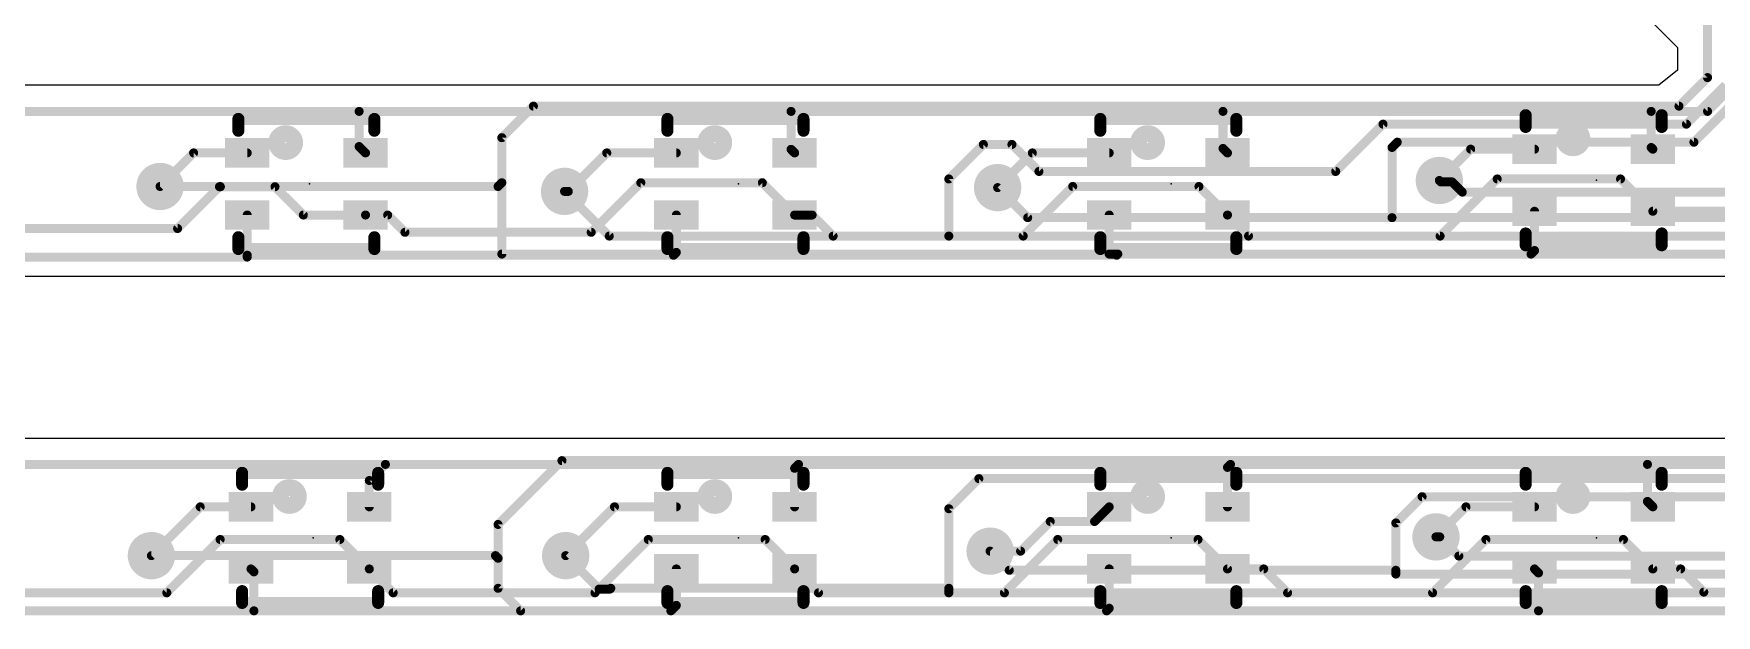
# Model space of a CAD drawing. Extents: x -74 to 74, y -25 to 38.
# Drawn here: x 27.9 to 56.35, y 8.24 to 18.08 of the extents above; entities that cross this region are included whole.
import ezdxf

# ---------------------------------------------------------------- set-up
doc = ezdxf.new("R2010")
doc.units = 0
for name, color, linetype in [('1', 12, 'CONTINUOUS'), ('16', 132, 'CONTINUOUS'), ('18', 110, 'CONTINUOUS'), ('20', 3, 'CONTINUOUS'), ('21', 40, 'CONTINUOUS'), ('23', 40, 'CONTINUOUS')]:
    doc.layers.add(name, color=color, linetype=linetype)

# ---------------------------------------------------------------- blocks, each defined once
blk = doc.blocks.new('RECT')
blk.add_solid([(-0.5, -0.5), (0.5, -0.5), (-0.5, 0.5), (0.5, 0.5)])
blk = doc.blocks.new('ROUNDV')
at = {"const_width": 0.5}
blk.add_lwpolyline([(0, -0.25, 1), (0, 0.25, 1), (0, -0.25)], format="xyb", dxfattribs=at)

msp = doc.modelspace()

# ---------------------------------------------------------------- linework, layer by layer
at = {"layer": '1', "const_width": 0.1524}
for points in [[(56.1975, 16.764), (56.6617, 17.2282)], [(26.255, 16.764), (33.401, 16.764)], [(33.401, 16.764), (40.7035, 16.764)], [(33.401, 16.17), (33.401, 16.764)], [(40.7035, 16.764), (48.006, 16.764)], [(40.7035, 16.122), (40.7035, 16.764)], [(48.006, 16.764), (55.245, 16.764)], [(48.006, 16.1375), (48.006, 16.764)], [(55.245, 16.764), (56.1975, 16.764)], [(55.245, 16.153), (55.245, 16.764)], [(33.5095, 16.0615), (33.401, 16.17)], [(55.273, 16.125), (55.245, 16.153)], [(30.0355, 15.494), (30.603, 16.0615)], [(30.603, 16.0615), (31.5095, 16.0615)], [(37.5879, 16.0615), (36.9379, 15.4115)], [(37.5879, 16.0615), (38.764, 16.0615)], [(40.764, 16.0615), (40.7035, 16.122)], [(44.196, 15.475), (44.7826, 16.0615)], [(44.7826, 16.0615), (46.082, 16.0615)], [(48.082, 16.0615), (48.006, 16.1375)], [(51.6636, 15.5956), (52.193, 16.125)], [(52.193, 16.125), (53.273, 16.125)], [(51.6763, 14.6558), (52.6415, 15.621)], [(52.6415, 15.621), (54.727, 15.621)], [(54.727, 15.621), (55.273, 15.075)], [(30.3325, 14.7828), (31.0398, 15.4901)], [(31.0398, 15.4901), (31.0476, 15.4901)], [(31.0476, 15.4901), (31.0515, 15.494)], [(31.0515, 15.494), (31.0554, 15.4901)], [(31.0554, 15.4901), (31.9792, 15.4901)], [(31.9792, 15.4901), (32.4578, 15.0115)], [(36.8744, 15.4115), (36.9379, 15.4115)], [(37.3253, 14.7193), (38.1635, 15.5575)], [(38.1635, 15.5575), (40.218, 15.5575)], [(40.218, 15.5575), (40.764, 15.0115)], [(44.6278, 14.6558), (45.466, 15.494)], [(45.466, 15.494), (47.5995, 15.494)], [(47.5995, 15.494), (48.082, 15.0115)], [(31.5095, 14.332), (31.5095, 15.0115)], [(32.4578, 15.0115), (33.5095, 15.0115)], [(33.5095, 15.0115), (33.8835, 15.0115)], [(33.8835, 15.0115), (34.1757, 14.7193)], [(38.764, 15.0115), (38.764, 14.38)], [(40.764, 15.0115), (41.059, 15.0115)], [(41.059, 15.0115), (41.4147, 14.6558)], [(46.082, 15.0115), (46.082, 14.351)], [(48.082, 15.0115), (48.4377, 14.6558)], [(53.273, 15.075), (53.273, 14.411)], [(55.273, 15.075), (56.4956, 15.075)], [(27.5082, 14.7828), (30.3325, 14.7828)], [(34.1757, 14.7193), (37.3253, 14.7193)], [(41.4147, 14.6558), (44.6278, 14.6558)], [(48.4377, 14.6558), (51.6763, 14.6558)], [(24.255, 14.301), (31.5095, 14.301)], [(38.716, 14.332), (31.5095, 14.332)], [(31.5095, 14.301), (31.5095, 14.332)], [(38.764, 14.38), (38.716, 14.332)], [(46.209, 14.332), (38.716, 14.332)], [(46.082, 14.351), (46.228, 14.351)], [(46.228, 14.351), (46.209, 14.332)], [(46.228, 14.351), (53.213, 14.351)], [(53.273, 14.411), (53.213, 14.351)], [(53.213, 14.351), (56.5973, 14.351)], [(26.2255, 10.795), (33.8455, 10.795)], [(33.573, 10.5225), (33.8455, 10.795)], [(33.8455, 10.795), (40.8305, 10.795)], [(40.764, 10.7285), (40.8305, 10.795)], [(40.8305, 10.795), (48.133, 10.795)], [(48.082, 10.744), (48.133, 10.795)], [(48.082, 10.077), (48.082, 10.744)], [(48.133, 10.795), (55.1815, 10.795)], [(55.1815, 10.795), (58.928, 10.795)], [(55.1815, 10.1685), (55.1815, 10.795)], [(33.573, 10.077), (33.573, 10.5225)], [(40.764, 10.077), (40.764, 10.7285)], [(55.273, 10.077), (55.1815, 10.1685)], [(30.7145, 10.077), (29.8894, 9.252)], [(31.573, 10.077), (30.7145, 10.077)], [(36.8935, 9.252), (37.7186, 10.077)], [(37.7186, 10.077), (38.764, 10.077)], [(45.8348, 9.8298), (46.082, 10.077)], [(51.6064, 9.5694), (52.114, 10.077)], [(52.114, 10.077), (53.273, 10.077)], [(44.5841, 9.3282), (45.0857, 9.8298)], [(45.0857, 9.8298), (45.8348, 9.8298)], [(30.1498, 8.6233), (31.0515, 9.525)], [(31.0515, 9.525), (33.075, 9.525)], [(33.075, 9.525), (33.573, 9.027)], [(37.3888, 8.6233), (38.2905, 9.525)], [(38.2905, 9.525), (40.266, 9.525)], [(40.266, 9.525), (40.764, 9.027)], [(44.069, 9.3282), (44.5841, 9.3282)], [(44.3103, 8.6233), (45.212, 9.525)], [(45.212, 9.525), (47.584, 9.525)], [(47.584, 9.525), (48.082, 9.027)], [(51.5493, 8.6233), (52.451, 9.525)], [(52.451, 9.525), (54.775, 9.525)], [(54.775, 9.525), (55.273, 9.027)], [(31.573, 9.027), (31.623, 8.977)], [(31.623, 8.977), (31.623, 8.3185)], [(33.573, 9.027), (33.9767, 8.6233)], [(38.764, 9.027), (38.764, 8.411)], [(40.764, 9.027), (41.1677, 8.6233)], [(46.082, 9.027), (46.082, 8.363)], [(48.082, 9.027), (48.6945, 9.027)], [(48.6945, 9.027), (49.0982, 8.6233)], [(53.273, 9.027), (53.34, 8.96)], [(53.34, 8.96), (53.34, 8.3185)], [(55.273, 9.027), (55.743, 9.027)], [(55.743, 9.027), (56.134, 8.636)], [(26.6587, 8.6233), (30.1498, 8.6233)], [(33.9767, 8.6233), (37.3888, 8.6233)], [(41.1677, 8.6233), (44.3103, 8.6233)], [(49.0982, 8.6233), (51.5493, 8.6233)], [(56.134, 8.636), (58.2468, 8.636)], [(24.257, 8.3185), (31.623, 8.3185)], [(31.623, 8.3185), (38.6715, 8.3185)], [(38.764, 8.411), (38.6715, 8.3185)], [(38.6715, 8.3185), (46.0375, 8.3185)], [(46.082, 8.363), (46.0375, 8.3185)], [(46.0375, 8.3185), (53.34, 8.3185)], [(53.34, 8.3185), (58.8475, 8.3185)]]:
    msp.add_lwpolyline(points, dxfattribs=at)
at = {"layer": '1', "const_width": 0.0762}
for points in [[(33.401, 16.8021, 1), (33.401, 16.7259)], [(33.4391, 16.764, 1), (33.3629, 16.764)], [(33.401, 16.7259, 1), (33.401, 16.8021)], [(40.7035, 16.8021, 1), (40.7035, 16.7259)], [(40.7416, 16.764, 1), (40.6654, 16.764)], [(40.7035, 16.7259, 1), (40.7035, 16.8021)], [(48.006, 16.8021, 1), (48.006, 16.7259)], [(48.0441, 16.764, 1), (47.9679, 16.764)], [(48.006, 16.7259, 1), (48.006, 16.8021)], [(55.245, 16.8021, 1), (55.245, 16.7259)], [(55.2831, 16.764, 1), (55.2069, 16.764)], [(55.245, 16.7259, 1), (55.245, 16.8021)], [(56.1706, 16.7909, 1), (56.2244, 16.7371)], [(56.1975, 16.7259, 1), (56.1975, 16.8021)], [(33.4279, 16.1969, 1), (33.3741, 16.1431)], [(55.2719, 16.1799, 1), (55.2181, 16.1261)], [(30.603, 16.0996, 1), (30.603, 16.0234)], [(30.6299, 16.0346, 1), (30.5761, 16.0884)], [(31.5095, 16.0234, 1), (31.5095, 16.0996)], [(33.3629, 16.17, 1), (33.4391, 16.17)], [(33.4826, 16.0346, 1), (33.5364, 16.0884)], [(37.5879, 16.0996, 1), (37.5879, 16.0234)], [(37.6149, 16.0346, 1), (37.561, 16.0884)], [(38.764, 16.0234, 1), (38.764, 16.0996)], [(40.6654, 16.122, 1), (40.7416, 16.122)], [(40.7304, 16.1489, 1), (40.6766, 16.0951)], [(40.7371, 16.0346, 1), (40.7909, 16.0884)], [(44.7826, 16.0996, 1), (44.7826, 16.0234)], [(44.8095, 16.0346, 1), (44.7556, 16.0884)], [(46.082, 16.0234, 1), (46.082, 16.0996)], [(47.9679, 16.1375, 1), (48.0441, 16.1375)], [(48.0329, 16.1644, 1), (47.9791, 16.1106)], [(48.0551, 16.0346, 1), (48.1089, 16.0884)], [(52.193, 16.1631, 1), (52.193, 16.0869)], [(52.2199, 16.0981, 1), (52.166, 16.1519)], [(53.273, 16.0869, 1), (53.273, 16.1631)], [(55.2069, 16.153, 1), (55.2831, 16.153)], [(55.2461, 16.0981, 1), (55.2999, 16.1519)], [(51.6366, 15.6225, 1), (51.6905, 15.5687)], [(52.6415, 15.6591, 1), (52.6415, 15.5829)], [(52.6684, 15.5941, 1), (52.6146, 15.6479)], [(54.7539, 15.6479, 1), (54.7001, 15.5941)], [(54.727, 15.5829, 1), (54.727, 15.6591)], [(30.0086, 15.5209, 1), (30.0624, 15.4671)], [(31.0398, 15.5282, 1), (31.0398, 15.452)], [(31.0207, 15.517, 1), (31.0745, 15.4632)], [(31.0668, 15.4632, 1), (31.0129, 15.517)], [(31.0784, 15.5209, 1), (31.0246, 15.4671)], [(31.0554, 15.5282, 1), (31.0554, 15.452)], [(31.0784, 15.4671, 1), (31.0246, 15.5209)], [(31.0285, 15.4632, 1), (31.0823, 15.517)], [(31.0476, 15.452, 1), (31.0476, 15.5282)], [(32.0061, 15.517, 1), (31.9522, 15.4632)], [(31.9792, 15.452, 1), (31.9792, 15.5282)], [(36.8744, 15.4496, 1), (36.8744, 15.3734)], [(36.911, 15.4384, 1), (36.9648, 15.3845)], [(36.9379, 15.3734, 1), (36.9379, 15.4496)], [(38.1635, 15.5956, 1), (38.1635, 15.5194)], [(38.1904, 15.5306, 1), (38.1366, 15.5844)], [(40.2449, 15.5844, 1), (40.1911, 15.5306)], [(40.218, 15.5194, 1), (40.218, 15.5956)], [(44.1691, 15.5019, 1), (44.2229, 15.448)], [(45.466, 15.5321, 1), (45.466, 15.4559)], [(45.4929, 15.4671, 1), (45.4391, 15.5209)], [(47.6264, 15.5209, 1), (47.5726, 15.4671)], [(47.5995, 15.4559, 1), (47.5995, 15.5321)], [(31.5476, 15.0115, 1), (31.4714, 15.0115)], [(32.4578, 15.0496, 1), (32.4578, 14.9734)], [(33.5095, 15.0496, 1), (33.5095, 14.9734)], [(33.5095, 14.9734, 1), (33.5095, 15.0496)], [(33.9104, 15.0384, 1), (33.8566, 14.9846)], [(33.8835, 14.9734, 1), (33.8835, 15.0496)], [(38.8021, 15.0115, 1), (38.7259, 15.0115)], [(40.764, 15.0496, 1), (40.764, 14.9734)], [(41.0859, 15.0384, 1), (41.0321, 14.9846)], [(41.059, 14.9734, 1), (41.059, 15.0496)], [(46.1201, 15.0115, 1), (46.0439, 15.0115)], [(48.1089, 15.0384, 1), (48.0551, 14.9846)], [(53.3111, 15.075, 1), (53.2349, 15.075)], [(55.273, 15.1131, 1), (55.273, 15.0369)], [(55.2461, 15.0481, 1), (55.2999, 15.1019)], [(30.3056, 14.8097, 1), (30.3595, 14.7559)], [(30.3325, 14.7447, 1), (30.3325, 14.8209)], [(32.4308, 14.9846, 1), (32.4847, 15.0384)], [(34.1757, 14.7574, 1), (34.1757, 14.6812)], [(37.3253, 14.6812, 1), (37.3253, 14.7574)], [(40.7371, 14.9846, 1), (40.7909, 15.0384)], [(48.0551, 14.9846, 1), (48.1089, 15.0384)], [(34.1488, 14.6924, 1), (34.2026, 14.7462)], [(37.2984, 14.7462, 1), (37.3522, 14.6924)], [(41.4147, 14.6939, 1), (41.4147, 14.6177)], [(41.3878, 14.6289, 1), (41.4416, 14.6827)], [(44.6009, 14.6827, 1), (44.6547, 14.6289)], [(44.6278, 14.6177, 1), (44.6278, 14.6939)], [(48.4377, 14.6939, 1), (48.4377, 14.6177)], [(48.4108, 14.6289, 1), (48.4646, 14.6827)], [(51.6494, 14.6827, 1), (51.7032, 14.6289)], [(51.6763, 14.6177, 1), (51.6763, 14.6939)], [(31.5095, 14.3701, 1), (31.5095, 14.2939)], [(31.5476, 14.332, 1), (31.4714, 14.332)], [(31.4714, 14.332, 1), (31.5476, 14.332)], [(31.4714, 14.301, 1), (31.5476, 14.301)], [(31.5095, 14.2629, 1), (31.5095, 14.3391)], [(38.716, 14.3701, 1), (38.716, 14.2939)], [(38.6891, 14.3589, 1), (38.7429, 14.3051)], [(38.716, 14.2939, 1), (38.716, 14.3701)], [(38.7259, 14.38, 1), (38.8021, 14.38)], [(38.7909, 14.3531, 1), (38.7371, 14.4069)], [(46.082, 14.3891, 1), (46.082, 14.3129)], [(46.0439, 14.351, 1), (46.1201, 14.351)], [(46.1821, 14.3589, 1), (46.2359, 14.3051)], [(46.228, 14.3891, 1), (46.228, 14.3129)], [(46.2549, 14.3241, 1), (46.2011, 14.3779)], [(46.209, 14.2939, 1), (46.209, 14.3701)], [(46.228, 14.3129, 1), (46.228, 14.3891)], [(53.213, 14.3891, 1), (53.213, 14.3129)], [(53.1861, 14.3779, 1), (53.2399, 14.3241)], [(53.213, 14.3129, 1), (53.213, 14.3891)], [(53.2349, 14.411, 1), (53.3111, 14.411)], [(53.2999, 14.3841, 1), (53.2461, 14.4379)], [(33.8455, 10.8331, 1), (33.8455, 10.7569)], [(33.8724, 10.7681, 1), (33.8186, 10.8219)], [(33.8455, 10.7569, 1), (33.8455, 10.8331)], [(40.8305, 10.8331, 1), (40.8305, 10.7569)], [(40.8574, 10.7681, 1), (40.8036, 10.8219)], [(40.8305, 10.7569, 1), (40.8305, 10.8331)], [(48.1201, 10.744, 1), (48.0439, 10.744)], [(48.133, 10.8331, 1), (48.133, 10.7569)], [(48.1599, 10.7681, 1), (48.1061, 10.8219)], [(48.133, 10.7569, 1), (48.133, 10.8331)], [(55.1815, 10.8331, 1), (55.1815, 10.7569)], [(55.2196, 10.795, 1), (55.1434, 10.795)], [(55.1815, 10.7569, 1), (55.1815, 10.8331)], [(33.6111, 10.5225, 1), (33.5349, 10.5225)], [(33.5461, 10.5494, 1), (33.5999, 10.4956)], [(40.8021, 10.7285, 1), (40.7259, 10.7285)], [(40.7371, 10.7554, 1), (40.7909, 10.7016)], [(48.0551, 10.7709, 1), (48.1089, 10.7171)], [(55.2084, 10.1954, 1), (55.1546, 10.1416)], [(30.7145, 10.1151, 1), (30.7145, 10.0389)], [(30.7414, 10.0501, 1), (30.6875, 10.1039)], [(31.573, 10.0389, 1), (31.573, 10.1151)], [(33.5349, 10.077, 1), (33.6111, 10.077)], [(37.7186, 10.1151, 1), (37.7186, 10.0389)], [(37.7455, 10.0501, 1), (37.6916, 10.1039)], [(38.764, 10.0389, 1), (38.764, 10.1151)], [(40.7259, 10.077, 1), (40.8021, 10.077)], [(46.1089, 10.0501, 1), (46.0551, 10.1039)], [(48.0439, 10.077, 1), (48.1201, 10.077)], [(52.114, 10.1151, 1), (52.114, 10.0389)], [(52.1409, 10.0501, 1), (52.087, 10.1039)], [(53.273, 10.0389, 1), (53.273, 10.1151)], [(55.1434, 10.1685, 1), (55.2196, 10.1685)], [(55.2461, 10.0501, 1), (55.2999, 10.1039)], [(45.0857, 9.8679, 1), (45.0857, 9.7917)], [(45.1127, 9.8029, 1), (45.0588, 9.8567)], [(45.8079, 9.8567, 1), (45.8617, 9.8029)], [(45.8348, 9.7917, 1), (45.8348, 9.8679)], [(31.0515, 9.5631, 1), (31.0515, 9.4869)], [(31.0784, 9.4981, 1), (31.0246, 9.5519)], [(33.1019, 9.5519, 1), (33.0481, 9.4981)], [(33.075, 9.4869, 1), (33.075, 9.5631)], [(38.2905, 9.5631, 1), (38.2905, 9.4869)], [(38.3174, 9.4981, 1), (38.2636, 9.5519)], [(40.2929, 9.5519, 1), (40.2391, 9.4981)], [(40.266, 9.4869, 1), (40.266, 9.5631)], [(44.069, 9.3663, 1), (44.069, 9.2901)], [(44.5572, 9.3551, 1), (44.611, 9.3012)], [(44.5841, 9.2901, 1), (44.5841, 9.3663)], [(45.212, 9.5631, 1), (45.212, 9.4869)], [(45.2389, 9.4981, 1), (45.1851, 9.5519)], [(47.6109, 9.5519, 1), (47.5571, 9.4981)], [(47.584, 9.4869, 1), (47.584, 9.5631)], [(51.5795, 9.5964, 1), (51.6333, 9.5425)], [(52.451, 9.5631, 1), (52.451, 9.4869)], [(52.4779, 9.4981, 1), (52.4241, 9.5519)], [(54.8019, 9.5519, 1), (54.7481, 9.4981)], [(54.775, 9.4869, 1), (54.775, 9.5631)], [(29.8625, 9.2789, 1), (29.9163, 9.225)], [(36.8666, 9.2789, 1), (36.9204, 9.225)], [(31.5999, 9.0539, 1), (31.5461, 9.0001)], [(31.6611, 8.977, 1), (31.5849, 8.977)], [(31.5961, 8.9501, 1), (31.6499, 9.0039)], [(33.5999, 9.0539, 1), (33.5461, 9.0001)], [(33.5461, 9.0001, 1), (33.5999, 9.0539)], [(38.8021, 9.027, 1), (38.7259, 9.027)], [(40.7909, 9.0539, 1), (40.7371, 9.0001)], [(40.7371, 9.0001, 1), (40.7909, 9.0539)], [(46.1201, 9.027, 1), (46.0439, 9.027)], [(48.082, 9.0651, 1), (48.082, 8.9889)], [(48.0551, 9.0001, 1), (48.1089, 9.0539)], [(48.7214, 9.0539, 1), (48.6676, 9.0001)], [(48.6945, 8.9889, 1), (48.6945, 9.0651)], [(53.2999, 9.0539, 1), (53.2461, 9.0001)], [(53.3781, 8.96, 1), (53.3019, 8.96)], [(53.3131, 8.9331, 1), (53.3669, 8.9869)], [(55.273, 9.0651, 1), (55.273, 8.9889)], [(55.2461, 9.0001, 1), (55.2999, 9.0539)], [(55.7699, 9.0539, 1), (55.7161, 9.0001)], [(55.743, 8.9889, 1), (55.743, 9.0651)], [(30.1229, 8.6502, 1), (30.1767, 8.5964)], [(30.1498, 8.5852, 1), (30.1498, 8.6614)], [(33.9767, 8.6614, 1), (33.9767, 8.5852)], [(33.9498, 8.5964, 1), (34.0036, 8.6502)], [(37.3619, 8.6502, 1), (37.4157, 8.5964)], [(37.3888, 8.5852, 1), (37.3888, 8.6614)], [(41.1677, 8.6614, 1), (41.1677, 8.5852)], [(41.1408, 8.5964, 1), (41.1946, 8.6502)], [(44.2834, 8.6502, 1), (44.3372, 8.5964)], [(44.3103, 8.5852, 1), (44.3103, 8.6614)], [(49.0982, 8.6614, 1), (49.0982, 8.5852)], [(49.0713, 8.5964, 1), (49.1251, 8.6502)], [(51.5224, 8.6502, 1), (51.5762, 8.5964)], [(51.5493, 8.5852, 1), (51.5493, 8.6614)], [(56.134, 8.6741, 1), (56.134, 8.5979)], [(56.1071, 8.6091, 1), (56.1609, 8.6629)], [(31.623, 8.3566, 1), (31.623, 8.2804)], [(31.5849, 8.3185, 1), (31.6611, 8.3185)], [(31.623, 8.2804, 1), (31.623, 8.3566)], [(38.6715, 8.3566, 1), (38.6715, 8.2804)], [(38.6446, 8.3454, 1), (38.6984, 8.2916)], [(38.6715, 8.2804, 1), (38.6715, 8.3566)], [(38.7259, 8.411, 1), (38.8021, 8.411)], [(38.7909, 8.3841, 1), (38.7371, 8.4379)], [(46.0375, 8.3566, 1), (46.0375, 8.2804)], [(46.0106, 8.3454, 1), (46.0644, 8.2916)], [(46.0375, 8.2804, 1), (46.0375, 8.3566)], [(46.0439, 8.363, 1), (46.1201, 8.363)], [(46.1089, 8.3361, 1), (46.0551, 8.3899)], [(53.34, 8.3566, 1), (53.34, 8.2804)], [(53.3019, 8.3185, 1), (53.3781, 8.3185)], [(53.34, 8.2804, 1), (53.34, 8.3566)]]:
    msp.add_lwpolyline(points, format="xyb", dxfattribs=at)
at = {"layer": '16', "const_width": 0.1524}
for points in [[(56.1975, 18.2245), (56.1975, 17.3355)], [(56.1975, 17.3355), (55.7149, 16.8529)], [(56.5023, 17.2092), (55.8412, 16.5481)], [(56.8071, 17.083), (55.9674, 16.2433)], [(35.814, 16.3195), (36.3474, 16.8529)], [(36.3474, 16.8529), (55.7149, 16.8529)], [(49.911, 15.748), (50.7111, 16.5481)], [(55.8412, 16.5481), (50.7111, 16.5481)], [(35.814, 15.5575), (35.814, 16.3195)], [(43.3705, 15.621), (43.9547, 16.2052)], [(43.9547, 16.2052), (44.4373, 16.2052)], [(44.4373, 16.2052), (44.8945, 15.748)], [(50.9524, 16.2433), (50.8635, 16.1544)], [(50.8635, 16.1544), (50.8635, 14.967)], [(55.9674, 16.2433), (50.9524, 16.2433)], [(43.3705, 14.6558), (43.3705, 15.621)], [(44.8945, 15.748), (49.911, 15.748)], [(51.6636, 15.5956), (51.689, 15.5702)], [(51.8795, 15.5702), (51.689, 15.5702)], [(52.0509, 15.3988), (51.8795, 15.5702)], [(30.0355, 15.494), (35.7505, 15.494)], [(35.7505, 15.494), (35.814, 15.5575)], [(35.814, 14.351), (35.814, 15.5575)], [(36.8744, 15.4115), (37.6301, 14.6558)], [(44.704, 14.967), (44.196, 15.475)], [(52.0509, 15.3988), (58.1574, 15.3988)], [(50.8635, 14.967), (44.704, 14.967)], [(58.2852, 14.967), (50.8635, 14.967)], [(37.6301, 14.6558), (43.3705, 14.6558)], [(43.3705, 14.6558), (58.1653, 14.6558)], [(58.039, 14.351), (35.814, 14.351)], [(35.7505, 9.779), (36.83, 10.8585)], [(36.83, 10.8585), (59.1185, 10.8585)], [(43.8785, 10.5537), (43.3705, 10.0457)], [(59.4353, 10.5537), (43.8785, 10.5537)], [(50.927, 9.8044), (51.3715, 10.2489)], [(51.3715, 10.2489), (59.625, 10.2489)], [(43.3705, 10.0457), (43.3705, 8.6995)], [(35.7505, 9.2075), (35.7505, 9.779)], [(50.927, 9.0043), (50.927, 9.8044)], [(44.3929, 9.0043), (44.069, 9.3282)], [(51.6699, 9.5694), (51.6064, 9.5694)], [(51.9938, 9.2456), (51.6699, 9.5694)], [(29.8894, 9.252), (35.7061, 9.252)], [(35.7061, 9.252), (35.7505, 9.2075)], [(35.7505, 8.6995), (35.7505, 9.2075)], [(37.4586, 8.6868), (36.8935, 9.252)], [(59.309, 9.2456), (51.9938, 9.2456)], [(50.927, 9.0043), (44.3929, 9.0043)], [(50.927, 8.9408), (50.927, 9.0043)], [(60.2473, 8.9408), (50.927, 8.9408)], [(36.1315, 8.3185), (35.7505, 8.6995)], [(37.6428, 8.6868), (37.4586, 8.6868)], [(37.6555, 8.6995), (37.6428, 8.6868)], [(43.3705, 8.6995), (37.6555, 8.6995)], [(43.3705, 8.6995), (43.3705, 8.6233)], [(60.1338, 8.6233), (43.3705, 8.6233)], [(60.0075, 8.3185), (36.1315, 8.3185)]]:
    msp.add_lwpolyline(points, dxfattribs=at)
at = {"layer": '16', "const_width": 0.0762}
for points in [[(56.1594, 17.3355, 1), (56.2356, 17.3355)], [(56.2244, 17.3086, 1), (56.1706, 17.3624)], [(36.3474, 16.891, 1), (36.3474, 16.8148)], [(36.3743, 16.826, 1), (36.3205, 16.8798)], [(55.688, 16.8798, 1), (55.7418, 16.826)], [(55.7149, 16.8148, 1), (55.7149, 16.891)], [(50.7111, 16.5862, 1), (50.7111, 16.51)], [(50.738, 16.5212, 1), (50.6842, 16.575)], [(55.8142, 16.575, 1), (55.8681, 16.5212)], [(55.8412, 16.51, 1), (55.8412, 16.5862)], [(35.8521, 16.3195, 1), (35.7759, 16.3195)], [(35.7871, 16.3464, 1), (35.8409, 16.2926)], [(43.9547, 16.2433, 1), (43.9547, 16.1671)], [(43.9816, 16.1783, 1), (43.9278, 16.2321)], [(44.4642, 16.2321, 1), (44.4104, 16.1783)], [(44.4373, 16.1671, 1), (44.4373, 16.2433)], [(50.9016, 16.1544, 1), (50.8254, 16.1544)], [(50.8366, 16.1813, 1), (50.8904, 16.1275)], [(50.9524, 16.2814, 1), (50.9524, 16.2052)], [(50.9793, 16.2164, 1), (50.9255, 16.2702)], [(55.9405, 16.2702, 1), (55.9944, 16.2164)], [(55.9674, 16.2052, 1), (55.9674, 16.2814)], [(43.4086, 15.621, 1), (43.3324, 15.621)], [(43.3436, 15.6479, 1), (43.3974, 15.5941)], [(44.8945, 15.7861, 1), (44.8945, 15.7099)], [(44.8676, 15.7211, 1), (44.9214, 15.7749)], [(49.8841, 15.7749, 1), (49.9379, 15.7211)], [(49.911, 15.7099, 1), (49.911, 15.7861)], [(51.6905, 15.6225, 1), (51.6366, 15.5687)], [(51.689, 15.6083, 1), (51.689, 15.5321)], [(51.9064, 15.5971, 1), (51.8525, 15.5433)], [(51.8795, 15.5321, 1), (51.8795, 15.6083)], [(30.0355, 15.5321, 1), (30.0355, 15.4559)], [(35.7236, 15.5209, 1), (35.7774, 15.4671)], [(35.7505, 15.4559, 1), (35.7505, 15.5321)], [(35.8521, 15.5575, 1), (35.7759, 15.5575)], [(35.7759, 15.5575, 1), (35.8521, 15.5575)], [(35.8409, 15.5306, 1), (35.7871, 15.5844)], [(36.9013, 15.4384, 1), (36.8475, 15.3845)], [(44.2229, 15.5019, 1), (44.1691, 15.448)], [(51.662, 15.5433, 1), (51.7159, 15.5971)], [(52.0509, 15.4369, 1), (52.0509, 15.3607)], [(52.024, 15.3718, 1), (52.0778, 15.4257)], [(44.704, 15.0051, 1), (44.704, 14.9289)], [(44.6771, 14.94, 1), (44.7309, 14.9939)], [(50.8635, 15.0051, 1), (50.8635, 14.9289)], [(50.8254, 14.967, 1), (50.9016, 14.967)], [(50.8635, 14.9289, 1), (50.8635, 15.0051)], [(37.6301, 14.6939, 1), (37.6301, 14.6177)], [(37.6031, 14.6289, 1), (37.657, 14.6827)], [(43.3705, 14.6939, 1), (43.3705, 14.6177)], [(43.3324, 14.6558, 1), (43.4086, 14.6558)], [(43.3705, 14.6177, 1), (43.3705, 14.6939)], [(35.814, 14.3891, 1), (35.814, 14.3129)], [(35.7759, 14.351, 1), (35.8521, 14.351)], [(36.83, 10.8966, 1), (36.83, 10.8204)], [(36.8569, 10.8316, 1), (36.8031, 10.8854)], [(43.8785, 10.5918, 1), (43.8785, 10.5156)], [(43.9054, 10.5268, 1), (43.8516, 10.5806)], [(51.3715, 10.287, 1), (51.3715, 10.2108)], [(51.3984, 10.222, 1), (51.3446, 10.2758)], [(43.4086, 10.0457, 1), (43.3324, 10.0457)], [(43.3436, 10.0726, 1), (43.3974, 10.0188)], [(35.7886, 9.779, 1), (35.7124, 9.779)], [(35.7236, 9.8059, 1), (35.7774, 9.7521)], [(50.9651, 9.8044, 1), (50.8889, 9.8044)], [(50.9001, 9.8313, 1), (50.9539, 9.7775)], [(44.0959, 9.3551, 1), (44.0421, 9.3012)], [(51.6064, 9.6075, 1), (51.6064, 9.5313)], [(51.6968, 9.5964, 1), (51.643, 9.5425)], [(51.6699, 9.5313, 1), (51.6699, 9.6075)], [(29.8894, 9.2901, 1), (29.8894, 9.2139)], [(35.733, 9.2789, 1), (35.6791, 9.225)], [(35.7061, 9.2139, 1), (35.7061, 9.2901)], [(35.7886, 9.2075, 1), (35.7124, 9.2075)], [(35.7124, 9.2075, 1), (35.7886, 9.2075)], [(35.7236, 9.1806, 1), (35.7774, 9.2344)], [(36.9204, 9.2789, 1), (36.8666, 9.225)], [(51.9938, 9.2837, 1), (51.9938, 9.2075)], [(51.9668, 9.2187, 1), (52.0207, 9.2725)], [(44.3929, 9.0424, 1), (44.3929, 8.9662)], [(44.3659, 8.9774, 1), (44.4198, 9.0312)], [(50.9651, 9.0043, 1), (50.8889, 9.0043)], [(50.8889, 9.0043, 1), (50.9651, 9.0043)], [(50.927, 8.9789, 1), (50.927, 8.9027)], [(50.8889, 8.9408, 1), (50.9651, 8.9408)], [(50.927, 8.9662, 1), (50.927, 9.0424)], [(35.7124, 8.6995, 1), (35.7886, 8.6995)], [(35.7774, 8.7264, 1), (35.7236, 8.6726)], [(37.4586, 8.7249, 1), (37.4586, 8.6487)], [(37.4317, 8.6599, 1), (37.4856, 8.7137)], [(37.6159, 8.7137, 1), (37.6697, 8.6599)], [(37.6555, 8.7376, 1), (37.6555, 8.6614)], [(37.6824, 8.6726, 1), (37.6286, 8.7264)], [(37.6428, 8.6487, 1), (37.6428, 8.7249)], [(43.4086, 8.6995, 1), (43.3324, 8.6995)], [(43.3324, 8.6995, 1), (43.4086, 8.6995)], [(43.3705, 8.6614, 1), (43.3705, 8.5852)], [(43.3324, 8.6233, 1), (43.4086, 8.6233)], [(43.3705, 8.6614, 1), (43.3705, 8.7376)], [(36.1315, 8.3566, 1), (36.1315, 8.2804)], [(36.1046, 8.2916, 1), (36.1584, 8.3454)]]:
    msp.add_lwpolyline(points, format="xyb", dxfattribs=at)
at = {"layer": '20'}
for p, q in [((53.594, 19.939), (55.6895, 17.8435)), ((55.6895, 17.8435), (55.6895, 17.4625)), ((55.6895, 17.4625), (55.372, 17.2085)), ((55.372, 17.2085), (17.018, 17.2085)), ((57.785, 13.97), (14.605, 13.97)), ((13.7795, 11.2395), (58.547, 11.2395))]:
    msp.add_line(p, q, dxfattribs=at)
at = {"layer": '21', "const_width": 0.2032}
for points in [[(53.123, 16.5), (53.123, 16.7)], [(53.123, 16.7), (55.423, 16.7)], [(55.423, 16.7), (55.423, 16.5)], [(31.3595, 16.4365), (31.3595, 16.6365)], [(31.3595, 16.6365), (33.6595, 16.6365)], [(33.6595, 16.6365), (33.6595, 16.4365)], [(38.614, 16.4365), (38.614, 16.6365)], [(38.614, 16.6365), (40.914, 16.6365)], [(40.914, 16.6365), (40.914, 16.4365)], [(45.932, 16.4365), (45.932, 16.6365)], [(45.932, 16.6365), (48.232, 16.6365)], [(48.232, 16.6365), (48.232, 16.4365)], [(53.123, 14.7), (53.123, 14.5)], [(55.423, 14.5), (55.423, 14.7)], [(31.3595, 14.6365), (31.3595, 14.4365)], [(31.3595, 14.4365), (33.6595, 14.4365)], [(33.6595, 14.4365), (33.6595, 14.6365)], [(38.614, 14.6365), (38.614, 14.4365)], [(38.614, 14.4365), (40.914, 14.4365)], [(40.914, 14.4365), (40.914, 14.6365)], [(45.932, 14.6365), (45.932, 14.4365)], [(45.932, 14.4365), (48.232, 14.4365)], [(48.232, 14.4365), (48.232, 14.6365)], [(53.123, 14.5), (55.423, 14.5)], [(31.423, 10.452), (31.423, 10.652)], [(31.423, 10.652), (33.723, 10.652)], [(33.723, 10.652), (33.723, 10.452)], [(38.614, 10.452), (38.614, 10.652)], [(38.614, 10.652), (40.914, 10.652)], [(40.914, 10.652), (40.914, 10.452)], [(45.932, 10.452), (45.932, 10.652)], [(45.932, 10.652), (48.232, 10.652)], [(48.232, 10.652), (48.232, 10.452)], [(53.123, 10.452), (53.123, 10.652)], [(53.123, 10.652), (55.423, 10.652)], [(55.423, 10.652), (55.423, 10.452)], [(31.423, 8.652), (31.423, 8.452)], [(31.423, 8.452), (33.723, 8.452)], [(33.723, 8.452), (33.723, 8.652)], [(38.614, 8.652), (38.614, 8.452)], [(38.614, 8.452), (40.914, 8.452)], [(40.914, 8.452), (40.914, 8.652)], [(45.932, 8.652), (45.932, 8.452)], [(45.932, 8.452), (48.232, 8.452)], [(48.232, 8.452), (48.232, 8.652)], [(53.123, 8.652), (53.123, 8.452)], [(53.123, 8.452), (55.423, 8.452)], [(55.423, 8.452), (55.423, 8.652)]]:
    msp.add_lwpolyline(points, dxfattribs=at)
at = {"layer": '21'}
for points, const_width in [([(53.1738, 16.7, 1), (53.0722, 16.7)], 0.1016), ([(53.123, 16.7508, 1), (53.123, 16.6492)], 0.1016), ([(55.4738, 16.7, 1), (55.3722, 16.7)], 0.1016), ([(55.423, 16.6492, 1), (55.423, 16.7508)], 0.1016), ([(31.4103, 16.6365, 1), (31.3087, 16.6365)], 0.1016), ([(31.3595, 16.6873, 1), (31.3595, 16.5857)], 0.1016), ([(32.1595, 16.0951, 1), (32.1595, 16.3779, 1), (32.1595, 16.0951)], 0.3048), ([(33.7103, 16.6365, 1), (33.6087, 16.6365)], 0.1016), ([(33.6595, 16.5857, 1), (33.6595, 16.6873)], 0.1016), ([(38.6648, 16.6365, 1), (38.5632, 16.6365)], 0.1016), ([(38.614, 16.6873, 1), (38.614, 16.5857)], 0.1016), ([(39.414, 16.0951, 1), (39.414, 16.3779, 1), (39.414, 16.0951)], 0.3048), ([(40.9648, 16.6365, 1), (40.8632, 16.6365)], 0.1016), ([(40.914, 16.5857, 1), (40.914, 16.6873)], 0.1016), ([(45.9828, 16.6365, 1), (45.8812, 16.6365)], 0.1016), ([(45.932, 16.6873, 1), (45.932, 16.5857)], 0.1016), ([(46.732, 16.0951, 1), (46.732, 16.3779, 1), (46.732, 16.0951)], 0.3048), ([(48.2828, 16.6365, 1), (48.1812, 16.6365)], 0.1016), ([(48.232, 16.5857, 1), (48.232, 16.6873)], 0.1016), ([(53.0722, 16.5, 1), (53.1738, 16.5)], 0.1016), ([(53.923, 16.1586, 1), (53.923, 16.4414, 1), (53.923, 16.1586)], 0.3048), ([(55.3722, 16.5, 1), (55.4738, 16.5)], 0.1016), ([(31.3087, 16.4365, 1), (31.4103, 16.4365)], 0.1016), ([(33.6087, 16.4365, 1), (33.7103, 16.4365)], 0.1016), ([(38.5632, 16.4365, 1), (38.6648, 16.4365)], 0.1016), ([(40.8632, 16.4365, 1), (40.9648, 16.4365)], 0.1016), ([(45.8812, 16.4365, 1), (45.9828, 16.4365)], 0.1016), ([(48.1812, 16.4365, 1), (48.2828, 16.4365)], 0.1016), ([(53.1738, 14.7, 1), (53.0722, 14.7)], 0.1016), ([(55.4738, 14.7, 1), (55.3722, 14.7)], 0.1016), ([(31.4103, 14.6365, 1), (31.3087, 14.6365)], 0.1016), ([(31.3595, 14.4873, 1), (31.3595, 14.3857)], 0.1016), ([(33.7103, 14.6365, 1), (33.6087, 14.6365)], 0.1016), ([(33.6595, 14.3857, 1), (33.6595, 14.4873)], 0.1016), ([(38.6648, 14.6365, 1), (38.5632, 14.6365)], 0.1016), ([(38.614, 14.4873, 1), (38.614, 14.3857)], 0.1016), ([(40.9648, 14.6365, 1), (40.8632, 14.6365)], 0.1016), ([(40.914, 14.3857, 1), (40.914, 14.4873)], 0.1016), ([(45.9828, 14.6365, 1), (45.8812, 14.6365)], 0.1016), ([(45.932, 14.4873, 1), (45.932, 14.3857)], 0.1016), ([(48.2828, 14.6365, 1), (48.1812, 14.6365)], 0.1016), ([(48.232, 14.3857, 1), (48.232, 14.4873)], 0.1016), ([(53.123, 14.5508, 1), (53.123, 14.4492)], 0.1016), ([(53.0722, 14.5, 1), (53.1738, 14.5)], 0.1016), ([(55.3722, 14.5, 1), (55.4738, 14.5)], 0.1016), ([(55.423, 14.4492, 1), (55.423, 14.5508)], 0.1016), ([(31.3087, 14.4365, 1), (31.4103, 14.4365)], 0.1016), ([(33.6087, 14.4365, 1), (33.7103, 14.4365)], 0.1016), ([(38.5632, 14.4365, 1), (38.6648, 14.4365)], 0.1016), ([(40.8632, 14.4365, 1), (40.9648, 14.4365)], 0.1016), ([(45.8812, 14.4365, 1), (45.9828, 14.4365)], 0.1016), ([(48.1812, 14.4365, 1), (48.2828, 14.4365)], 0.1016), ([(31.4738, 10.652, 1), (31.3722, 10.652)], 0.1016), ([(31.423, 10.7028, 1), (31.423, 10.6012)], 0.1016), ([(32.223, 10.1106, 1), (32.223, 10.3934, 1), (32.223, 10.1106)], 0.3048), ([(33.7738, 10.652, 1), (33.6722, 10.652)], 0.1016), ([(33.723, 10.6012, 1), (33.723, 10.7028)], 0.1016), ([(38.6648, 10.652, 1), (38.5632, 10.652)], 0.1016), ([(38.614, 10.7028, 1), (38.614, 10.6012)], 0.1016), ([(39.414, 10.1106, 1), (39.414, 10.3934, 1), (39.414, 10.1106)], 0.3048), ([(40.9648, 10.652, 1), (40.8632, 10.652)], 0.1016), ([(40.914, 10.6012, 1), (40.914, 10.7028)], 0.1016), ([(45.9828, 10.652, 1), (45.8812, 10.652)], 0.1016), ([(45.932, 10.7028, 1), (45.932, 10.6012)], 0.1016), ([(46.732, 10.1106, 1), (46.732, 10.3934, 1), (46.732, 10.1106)], 0.3048), ([(48.2828, 10.652, 1), (48.1812, 10.652)], 0.1016), ([(48.232, 10.6012, 1), (48.232, 10.7028)], 0.1016), ([(53.1738, 10.652, 1), (53.0722, 10.652)], 0.1016), ([(53.123, 10.7028, 1), (53.123, 10.6012)], 0.1016), ([(53.923, 10.1106, 1), (53.923, 10.3934, 1), (53.923, 10.1106)], 0.3048), ([(55.4738, 10.652, 1), (55.3722, 10.652)], 0.1016), ([(55.423, 10.6012, 1), (55.423, 10.7028)], 0.1016), ([(31.3722, 10.452, 1), (31.4738, 10.452)], 0.1016), ([(33.6722, 10.452, 1), (33.7738, 10.452)], 0.1016), ([(38.5632, 10.452, 1), (38.6648, 10.452)], 0.1016), ([(40.8632, 10.452, 1), (40.9648, 10.452)], 0.1016), ([(45.8812, 10.452, 1), (45.9828, 10.452)], 0.1016), ([(48.1812, 10.452, 1), (48.2828, 10.452)], 0.1016), ([(53.0722, 10.452, 1), (53.1738, 10.452)], 0.1016), ([(55.3722, 10.452, 1), (55.4738, 10.452)], 0.1016), ([(31.4738, 8.652, 1), (31.3722, 8.652)], 0.1016), ([(31.423, 8.5028, 1), (31.423, 8.4012)], 0.1016), ([(33.7738, 8.652, 1), (33.6722, 8.652)], 0.1016), ([(33.723, 8.4012, 1), (33.723, 8.5028)], 0.1016), ([(38.6648, 8.652, 1), (38.5632, 8.652)], 0.1016), ([(38.614, 8.5028, 1), (38.614, 8.4012)], 0.1016), ([(40.9648, 8.652, 1), (40.8632, 8.652)], 0.1016), ([(40.914, 8.4012, 1), (40.914, 8.5028)], 0.1016), ([(45.9828, 8.652, 1), (45.8812, 8.652)], 0.1016), ([(45.932, 8.5028, 1), (45.932, 8.4012)], 0.1016), ([(48.2828, 8.652, 1), (48.1812, 8.652)], 0.1016), ([(48.232, 8.4012, 1), (48.232, 8.5028)], 0.1016), ([(53.1738, 8.652, 1), (53.0722, 8.652)], 0.1016), ([(53.123, 8.5028, 1), (53.123, 8.4012)], 0.1016), ([(55.4738, 8.652, 1), (55.3722, 8.652)], 0.1016), ([(55.423, 8.4012, 1), (55.423, 8.5028)], 0.1016), ([(31.3722, 8.452, 1), (31.4738, 8.452)], 0.1016), ([(33.6722, 8.452, 1), (33.7738, 8.452)], 0.1016), ([(38.5632, 8.452, 1), (38.6648, 8.452)], 0.1016), ([(40.8632, 8.452, 1), (40.9648, 8.452)], 0.1016), ([(45.8812, 8.452, 1), (45.9828, 8.452)], 0.1016), ([(48.1812, 8.452, 1), (48.2828, 8.452)], 0.1016), ([(53.0722, 8.452, 1), (53.1738, 8.452)], 0.1016), ([(55.3722, 8.452, 1), (55.4738, 8.452)], 0.1016)]:
    msp.add_lwpolyline(points, format="xyb", dxfattribs=dict(at, const_width=const_width))
at = {"layer": '23'}
for p in [(32.5595, 15.5365), (39.814, 15.5365), (47.132, 15.5365), (54.323, 15.6), (32.623, 9.552), (39.814, 9.552), (47.132, 9.552), (54.323, 9.552)]:
    msp.add_point(p, dxfattribs=at)

# ---------------------------------------------------------------- block references
at = {"layer": '1', "xscale": 0.75, "yscale": 0.5}
for p in [(31.5095, 16.0615), (33.5095, 16.0615), (38.764, 16.0615), (40.764, 16.0615), (46.082, 16.0615), (48.082, 16.0615), (53.273, 16.125), (55.273, 16.125), (31.5095, 15.0115), (33.5095, 15.0115), (38.764, 15.0115), (40.764, 15.0115), (46.082, 15.0115), (48.082, 15.0115), (53.273, 15.075), (55.273, 15.075), (31.573, 10.077), (33.573, 10.077), (38.764, 10.077), (40.764, 10.077), (46.082, 10.077), (48.082, 10.077), (53.273, 10.077), (55.273, 10.077), (31.573, 9.027), (33.573, 9.027), (38.764, 9.027), (40.764, 9.027), (46.082, 9.027), (48.082, 9.027), (53.273, 9.027), (55.273, 9.027)]:
    msp.add_blockref('RECT', p, dxfattribs=at)
at = {"layer": '18', "xscale": 0.8001, "yscale": 0.8001}
for p in [(51.6636, 15.5956), (51.6636, 15.5956), (30.0355, 15.494), (30.0355, 15.494), (36.8744, 15.4115), (36.8744, 15.4115), (44.196, 15.475), (44.196, 15.475), (51.6064, 9.5694), (51.6064, 9.5694), (44.069, 9.3282), (44.069, 9.3282), (29.8894, 9.252), (29.8894, 9.252), (36.8935, 9.252), (36.8935, 9.252)]:
    msp.add_blockref('ROUNDV', p, dxfattribs=at)

doc.saveas('drawing.dxf')
